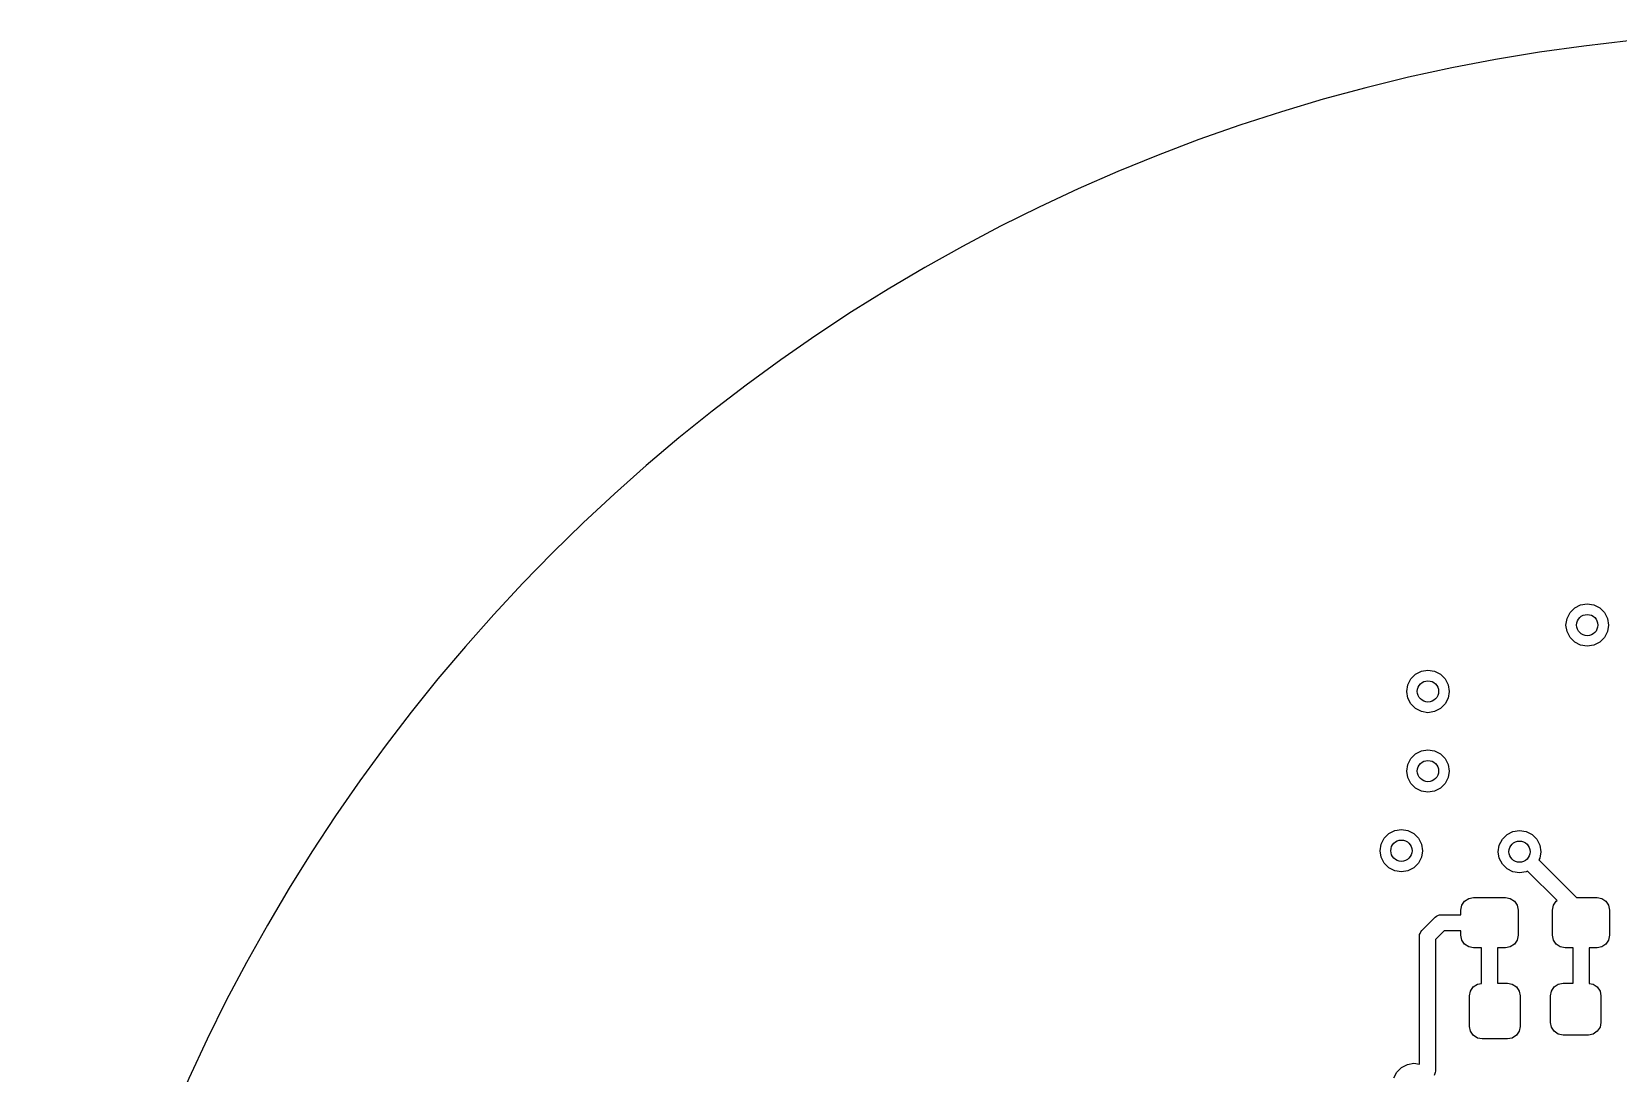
# Model space of a CAD drawing. Extents: x 116 to 183, y -110.2 to -37.6.
# Drawn here: x 115.95 to 145.83, y -57.19 to -37.57 of the extents above; entities that cross this region are included whole.
import ezdxf

# ---------------------------------------------------------------- set-up
doc = ezdxf.new("R2010")
doc.units = 0
doc.layers.add('BLACK', color=7, linetype='CONTINUOUS')

msp = doc.modelspace()

# ---------------------------------------------------------------- linework, layer by layer
at = {"layer": 'BLACK', "linetype": 'CONTINUOUS'}
for p, q in [((145.014886, -48.426393), (145.126393, -48.369577)), ((145.126393, -48.369577), (145.25, -48.35)), ((145.25, -48.35), (145.373607, -48.369577)), ((145.373607, -48.369577), (145.485114, -48.426393)), ((144.85, -48.75), (144.869577, -48.626393)), ((144.869577, -48.626393), (144.926393, -48.514886)), ((144.926393, -48.514886), (145.014886, -48.426393)), ((145.485114, -48.426393), (145.573607, -48.514886)), ((145.573607, -48.514886), (145.630423, -48.626393)), ((145.630423, -48.626393), (145.65, -48.75)), ((144.869577, -48.873607), (144.85, -48.75)), ((144.926393, -48.985114), (144.869577, -48.873607)), ((145.014886, -49.073607), (144.926393, -48.985114)), ((145.573607, -48.985114), (145.485114, -49.073607)), ((145.630423, -48.873607), (145.573607, -48.985114)), ((145.65, -48.75), (145.630423, -48.873607)), ((145.126393, -49.130423), (145.014886, -49.073607)), ((145.25, -49.15), (145.126393, -49.130423)), ((145.373607, -49.130423), (145.25, -49.15)), ((145.485114, -49.073607), (145.373607, -49.130423)), ((142.126393, -49.619577), (142.25, -49.6)), ((142.25, -49.6), (142.373607, -49.619577)), ((141.85, -50), (141.869577, -49.876393)), ((141.869577, -49.876393), (141.926393, -49.764886)), ((141.926393, -49.764886), (142.014886, -49.676393)), ((142.014886, -49.676393), (142.126393, -49.619577)), ((142.373607, -49.619577), (142.485114, -49.676393)), ((142.485114, -49.676393), (142.573607, -49.764886)), ((142.573607, -49.764886), (142.630423, -49.876393)), ((142.630423, -49.876393), (142.65, -50)), ((141.869577, -50.123607), (141.85, -50)), ((141.926393, -50.235114), (141.869577, -50.123607)), ((142.630423, -50.123607), (142.573607, -50.235114)), ((142.65, -50), (142.630423, -50.123607)), ((142.014886, -50.323607), (141.926393, -50.235114)), ((142.126393, -50.380423), (142.014886, -50.323607)), ((142.25, -50.4), (142.126393, -50.380423)), ((142.373607, -50.380423), (142.25, -50.4)), ((142.485114, -50.323607), (142.373607, -50.380423)), ((142.573607, -50.235114), (142.485114, -50.323607)), ((142.126393, -51.119577), (142.25, -51.1)), ((142.25, -51.1), (142.373607, -51.119577)), ((141.85, -51.5), (141.869577, -51.376393)), ((141.869577, -51.376393), (141.926393, -51.264886)), ((141.926393, -51.264886), (142.014886, -51.176393)), ((142.014886, -51.176393), (142.126393, -51.119577)), ((142.373607, -51.119577), (142.485114, -51.176393)), ((142.485114, -51.176393), (142.573607, -51.264886)), ((142.573607, -51.264886), (142.630423, -51.376393)), ((142.630423, -51.376393), (142.65, -51.5)), ((141.869577, -51.623607), (141.85, -51.5)), ((141.926393, -51.735114), (141.869577, -51.623607)), ((142.630423, -51.623607), (142.573607, -51.735114)), ((142.65, -51.5), (142.630423, -51.623607)), ((142.014886, -51.823607), (141.926393, -51.735114)), ((142.126393, -51.880423), (142.014886, -51.823607)), ((142.25, -51.9), (142.126393, -51.880423)), ((142.373607, -51.880423), (142.25, -51.9)), ((142.485114, -51.823607), (142.373607, -51.880423)), ((142.573607, -51.735114), (142.485114, -51.823607)), ((141.35, -53), (141.369577, -52.876393)), ((141.369577, -52.876393), (141.426393, -52.764886)), ((141.426393, -52.764886), (141.514886, -52.676393)), ((141.514886, -52.676393), (141.626393, -52.619577)), ((141.626393, -52.619577), (141.75, -52.6)), ((141.75, -52.6), (141.873607, -52.619577)), ((141.873607, -52.619577), (141.985114, -52.676393)), ((141.985114, -52.676393), (142.073607, -52.764886)), ((142.073607, -52.764886), (142.130423, -52.876393)), ((142.130423, -52.876393), (142.15, -53)), ((143.575, -53.01803), (143.594577, -52.894423)), ((143.594577, -52.894423), (143.651393, -52.782916)), ((143.651393, -52.782916), (143.739886, -52.694423)), ((143.739886, -52.694423), (143.851393, -52.637607)), ((143.851393, -52.637607), (143.975, -52.61803)), ((143.975, -52.61803), (144.098607, -52.637607)), ((144.098607, -52.637607), (144.210114, -52.694423)), ((144.210114, -52.694423), (144.298607, -52.782916)), ((144.298607, -52.782916), (144.355423, -52.894423)), ((144.355423, -52.894423), (144.375, -53.01803)), ((141.369577, -53.123607), (141.35, -53)), ((141.426393, -53.235114), (141.369577, -53.123607)), ((142.130423, -53.123607), (142.073607, -53.235114)), ((142.15, -53), (142.130423, -53.123607)), ((143.594577, -53.141637), (143.575, -53.01803)), ((143.651393, -53.253144), (143.594577, -53.141637)), ((144.355423, -53.141637), (144.34034, -53.171238)), ((144.34034, -53.171238), (145.050102, -53.881)), ((144.375, -53.01803), (144.355423, -53.141637)), ((141.514886, -53.323607), (141.426393, -53.235114)), ((141.626393, -53.380423), (141.514886, -53.323607)), ((141.75, -53.4), (141.626393, -53.380423)), ((141.873607, -53.380423), (141.75, -53.4)), ((141.985114, -53.323607), (141.873607, -53.380423)), ((142.073607, -53.235114), (141.985114, -53.323607)), ((143.739886, -53.341637), (143.651393, -53.253144)), ((143.851393, -53.398453), (143.739886, -53.341637)), ((143.975, -53.41803), (143.851393, -53.398453)), ((144.098607, -53.398453), (143.975, -53.41803)), ((144.128208, -53.38337), (144.098607, -53.398453)), ((144.683849, -53.939011), (144.128208, -53.38337)), ((142.872, -54.1185), (142.890079, -54.027613)), ((142.890079, -54.027613), (142.941562, -53.950562)), ((142.941562, -53.950562), (143.018613, -53.899079)), ((143.018613, -53.899079), (143.1095, -53.881)), ((143.1095, -53.881), (143.7095, -53.881)), ((143.7095, -53.881), (143.800387, -53.899079)), ((143.800387, -53.899079), (143.877438, -53.950562)), ((143.877438, -53.950562), (143.928921, -54.027613)), ((143.928921, -54.027613), (143.947, -54.1185)), ((144.597, -54.1185), (144.615079, -54.027613)), ((144.615079, -54.027613), (144.666562, -53.950562)), ((144.666562, -53.950562), (144.683849, -53.939011)), ((145.050102, -53.881), (145.4345, -53.881)), ((145.4345, -53.881), (145.525387, -53.899079)), ((145.525387, -53.899079), (145.602438, -53.950562)), ((145.602438, -53.950562), (145.653921, -54.027613)), ((145.653921, -54.027613), (145.672, -54.1185)), ((142.133934, -54.503934), (142.387934, -54.249934)), ((142.387934, -54.249934), (142.410664, -54.231279)), ((142.410664, -54.231279), (142.448899, -54.215442)), ((142.448899, -54.215442), (142.464736, -54.208882)), ((142.464736, -54.208882), (142.494, -54.206)), ((142.494, -54.206), (142.872, -54.206)), ((142.872, -54.206), (142.872, -54.1185)), ((143.947, -54.1185), (143.947, -54.5935)), ((144.597, -54.5935), (144.597, -54.1185)), ((145.672, -54.1185), (145.672, -54.5935)), ((142.09, -54.61), (142.092882, -54.580736)), ((142.09, -57.020471), (142.09, -54.61)), ((142.092882, -54.580736), (142.102159, -54.558339)), ((142.102159, -54.558339), (142.115279, -54.526665)), ((142.115279, -54.526665), (142.133934, -54.503934)), ((142.556132, -54.506), (142.39, -54.672132)), ((142.39, -54.672132), (142.39, -57.15)), ((142.872, -54.506), (142.556132, -54.506)), ((142.872, -54.5935), (142.872, -54.506)), ((142.890079, -54.684387), (142.872, -54.5935)), ((142.941562, -54.761438), (142.890079, -54.684387)), ((143.928921, -54.684387), (143.877438, -54.761438)), ((143.947, -54.5935), (143.928921, -54.684387)), ((144.615079, -54.684387), (144.597, -54.5935)), ((144.666562, -54.761438), (144.615079, -54.684387)), ((145.653921, -54.684387), (145.602438, -54.761438)), ((145.672, -54.5935), (145.653921, -54.684387)), ((143.018613, -54.812921), (142.941562, -54.761438)), ((143.1095, -54.831), (143.018613, -54.812921)), ((143.2595, -54.831), (143.1095, -54.831)), ((143.2595, -55.498585), (143.2595, -54.831)), ((143.7095, -54.831), (143.5595, -54.831)), ((143.5595, -54.831), (143.5595, -55.496)), ((143.800387, -54.812921), (143.7095, -54.831)), ((143.877438, -54.761438), (143.800387, -54.812921)), ((144.743613, -54.812921), (144.666562, -54.761438)), ((144.8345, -54.831), (144.743613, -54.812921)), ((144.9845, -54.831), (144.8345, -54.831)), ((144.9845, -55.496), (144.9845, -54.831)), ((145.4345, -54.831), (145.2845, -54.831)), ((145.2845, -54.831), (145.2845, -55.498585)), ((145.525387, -54.812921), (145.4345, -54.831)), ((145.602438, -54.761438), (145.525387, -54.812921)), ((143.053079, -55.642613), (143.104562, -55.565562)), ((143.104562, -55.565562), (143.181613, -55.514079)), ((143.181613, -55.514079), (143.2595, -55.498585)), ((143.5595, -55.496), (143.7475, -55.496)), ((143.7475, -55.496), (143.838387, -55.514079)), ((143.838387, -55.514079), (143.915438, -55.565562)), ((143.915438, -55.565562), (143.966921, -55.642613)), ((144.577079, -55.642613), (144.628562, -55.565562)), ((144.628562, -55.565562), (144.705613, -55.514079)), ((144.705613, -55.514079), (144.7965, -55.496)), ((144.7965, -55.496), (144.9845, -55.496)), ((145.2845, -55.498585), (145.362387, -55.514079)), ((145.362387, -55.514079), (145.439438, -55.565562)), ((145.439438, -55.565562), (145.490921, -55.642613)), ((143.035, -55.7335), (143.053079, -55.642613)), ((143.035, -56.3085), (143.035, -55.7335)), ((143.966921, -55.642613), (143.985, -55.7335)), ((143.985, -55.7335), (143.985, -56.3085)), ((144.559, -55.7335), (144.577079, -55.642613)), ((144.559, -56.2335), (144.559, -55.7335)), ((145.490921, -55.642613), (145.509, -55.7335)), ((145.509, -55.7335), (145.509, -56.2335)), ((143.053079, -56.399387), (143.035, -56.3085)), ((143.104562, -56.476438), (143.053079, -56.399387)), ((143.181613, -56.527921), (143.104562, -56.476438)), ((143.915438, -56.476438), (143.838387, -56.527921)), ((143.966921, -56.399387), (143.915438, -56.476438)), ((143.985, -56.3085), (143.966921, -56.399387)), ((144.577079, -56.324387), (144.559, -56.2335)), ((144.628562, -56.401438), (144.577079, -56.324387)), ((144.705613, -56.452921), (144.628562, -56.401438)), ((144.7965, -56.471), (144.705613, -56.452921)), ((145.2715, -56.471), (144.7965, -56.471)), ((145.362387, -56.452921), (145.2715, -56.471)), ((145.439438, -56.401438), (145.362387, -56.452921)), ((145.490921, -56.324387), (145.439438, -56.401438)), ((145.509, -56.2335), (145.490921, -56.324387)), ((143.2725, -56.546), (143.181613, -56.527921)), ((143.7475, -56.546), (143.2725, -56.546)), ((143.838387, -56.527921), (143.7475, -56.546)), ((141.750886, -57.080393), (141.862393, -57.023577)), ((141.862393, -57.023577), (141.986, -57.004)), ((141.986, -57.004), (142.09, -57.020471)), ((141.605577, -57.280393), (141.662393, -57.168886)), ((141.662393, -57.168886), (141.750886, -57.080393)), ((142.387118, -57.179263), (142.364721, -57.233336)), ((142.39, -57.15), (142.387118, -57.179263))]:
    msp.add_line(p, q, dxfattribs=at)
at = {"layer": 'BLACK'}
for centre in [(145.25, -48.75), (142.25, -50), (142.25, -51.5), (141.75, -53), (143.975, -53.01803)]:
    msp.add_circle(centre, 0.2, dxfattribs=at)
msp.add_arc((149.450502, -71.074296), 33.5, 0, 180, dxfattribs=at)

doc.saveas('drawing.dxf')
